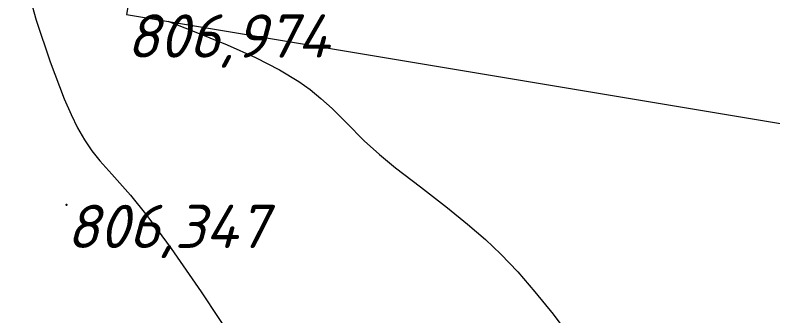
# Model space of a CAD drawing. Header units: metres. Extents: x 629572 to 645168, y 4785785 to 4790166.
# Drawn here: x 635305.02 to 635331.32, y 4788135.82 to 4788146.25 of the extents above; entities that cross this region are included whole.
import ezdxf

# ---------------------------------------------------------------- set-up
doc = ezdxf.new("R2010")
doc.units = ezdxf.units.M
doc.linetypes.add('Сплошная', pattern=[0])
for name, color, linetype in [('Горизонтали', 7, 'CONTINUOUS'), ('Здания и строения', 7, 'CONTINUOUS'), ('Нурсултан', 7, 'CONTINUOUS')]:
    doc.layers.add(name, color=color, linetype=linetype)
doc.styles.add('ISOCPEUR', font='isocpeui.ttf')

msp = doc.modelspace()

# ---------------------------------------------------------------- linework, layer by layer
at = {"layer": 'Горизонтали', "color": 34, "linetype": 'Сплошная', "lineweight": 0, "true_color": 0xa55200, "flags": 128}
for points, elevation in [([(635307.928, 4788164.468), (635307.533, 4788163.887), (635307.231, 4788163.429), (635306.98, 4788163.01), (635306.747, 4788162.577), (635306.535, 4788162.13), (635306.339, 4788161.662), (635306.162, 4788161.178), (635306.006, 4788160.678), (635305.869, 4788160.163), (635305.742, 4788159.584), (635305.625, 4788158.94), (635305.421, 4788157.46), (635305.259, 4788155.734), (635305.129, 4788153.656), (635305.051, 4788151.928), (635305.017, 4788150.513), (635305.021, 4788149.718), (635305.074, 4788149.025), (635305.191, 4788148.264), (635305.376, 4788147.421), (635305.751, 4788146.076), (635306.228, 4788144.633), (635306.723, 4788143.344), (635306.96, 4788142.802), (635307.183, 4788142.345), (635307.421, 4788141.923), (635307.674, 4788141.547), (635307.957, 4788141.193), (635308.374, 4788140.727), (635309.018, 4788140.003), (635309.591, 4788139.296), (635310.428, 4788138.158), (635311.473, 4788136.645), (635312.699, 4788134.795), (635313.954, 4788132.835), (635314.963, 4788131.192), (635315.583, 4788130.086), (635315.644, 4788129.968), (635315.696, 4788129.868), (635315.738, 4788129.788), (635315.744, 4788129.777)], 806.5), ([(635310.32, 4788146.037), (635311.174, 4788145.702), (635312.375, 4788145.216), (635313.355, 4788144.778), (635314.189, 4788144.354), (635314.864, 4788143.95), (635315.254, 4788143.672), (635315.634, 4788143.361), (635316.017, 4788143.008), (635316.516, 4788142.509), (635317.138, 4788141.889), (635317.661, 4788141.415), (635318.226, 4788140.952), (635319.087, 4788140.289), (635320.028, 4788139.565), (635320.723, 4788139.002), (635321.339, 4788138.469), (635321.881, 4788137.956), (635322.462, 4788137.347), (635323.062, 4788136.653), (635323.688, 4788135.87), (635324.479, 4788134.821), (635325.287, 4788133.758), (635325.731, 4788133.221), (635326.292, 4788132.587), (635326.991, 4788131.782), (635327.244, 4788131.452), (635327.471, 4788131.123), (635327.761, 4788130.644), (635328.064, 4788130.079), (635328.57, 4788129.009), (635328.939, 4788128.151), (635329.084, 4788127.806), (635329.138, 4788127.678), (635329.211, 4788127.503), (635329.222, 4788127.479)], 807)]:
    msp.add_lwpolyline(points, dxfattribs=dict(at, elevation=elevation))
at = {"layer": 'Здания и строения', "color": 8, "linetype": 'Сплошная', "lineweight": 0, "flags": 128}
msp.add_lwpolyline([(635308.885, 4788146.276), (635358.576, 4788137.994), (635360.274, 4788148.18), (635310.583, 4788156.462), (635308.885, 4788146.276)], close=True, dxfattribs=at)
at = {"layer": 'Нурсултан', "color": 7}
msp.add_point((635306.798, 4788139.67, 19.67), dxfattribs=at)

# ---------------------------------------------------------------- texts
at = {"layer": 'Нурсултан', "color": 251, "char_height": 1.5, "attachment_point": 1, "style": 'ISOCPEUR'}
for s, insert in [('806,974', (635308.885, 4788146.276, 20.297)), ('806,347', (635306.798, 4788139.67, 19.67))]:
    msp.add_mtext(s, dxfattribs=dict(at, insert=insert))

doc.saveas('drawing.dxf')
